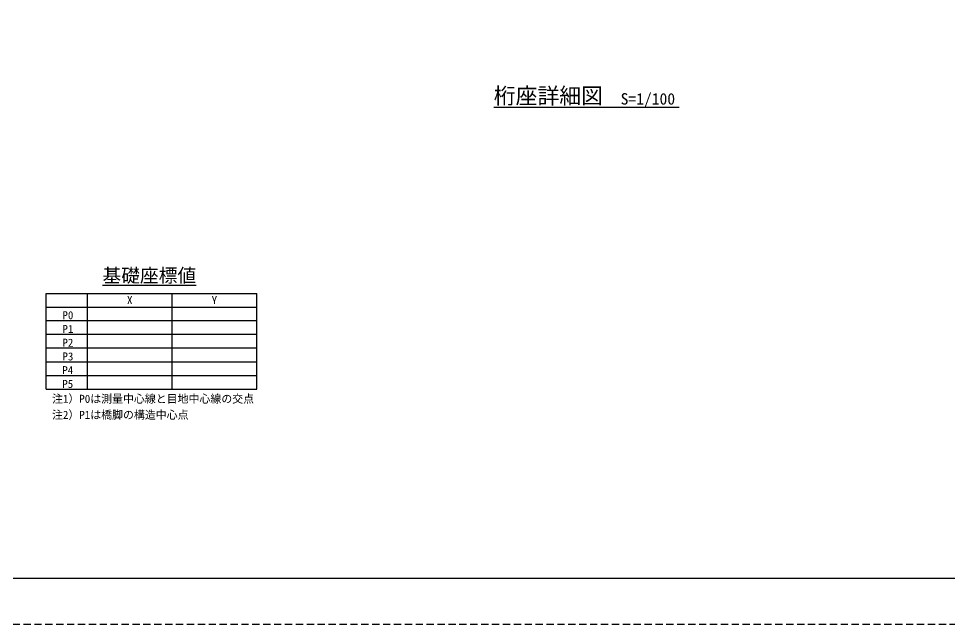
# Model space of a CAD drawing. Header units: millimetres. Extents: x -154198 to 210257, y -78304 to 147765.
# Drawn here: x 24516 to 65198, y 0 to 26459 of the extents above; entities that cross this region are included whole.
import ezdxf
from ezdxf.enums import TextEntityAlignment as Align

# ---------------------------------------------------------------- set-up
doc = ezdxf.new("R2010")
doc.units = ezdxf.units.MM
doc.header["$LTSCALE"] = 0.25
doc.linetypes.add('HIDDEN', pattern=[9.525, 6.35, -3.175])
doc.layers.get('Defpoints').update_dxf_attribs({"color": 171})
for name, color, linetype in [('D-MTR', 7, 'Continuous'), ('D-MTR-FRAM', 255, 'Continuous'), ('D-MTR-LINE', 7, 'Continuous'), ('D-MTR-TXT', 3, 'Continuous'), ('D-TTL-FRAM', 51, 'Continuous'), ('D-TTL-TXT', 7, 'Continuous')]:
    doc.layers.add(name, color=color, linetype=linetype)
doc.styles.add('MSゴシック_10', font='MS Gothic.ttf')

# ---------------------------------------------------------------- blocks, each defined once
blk = doc.blocks.new('waku')
at = {"layer": 'D-TTL-FRAM'}
blk.add_lwpolyline([(0, 0), (0, 277), (395.5, 277), (395.5, 0)], close=True, dxfattribs=at)
at = {"layer": 'Defpoints', "linetype": 'HIDDEN'}
blk.add_lwpolyline([(-15, 287), (405.5, 287), (405.5, -10), (-15, -10)], close=True, dxfattribs=at)

msp = doc.modelspace()

# ---------------------------------------------------------------- linework, layer by layer
at = {"layer": 'D-MTR-FRAM'}
for p, q in [((25722.7, 10272.3), (25722.7, 14452.3)), ((25722.7, 14452.3), (34922.7, 14452.3)), ((34922.7, 10272.3), (34922.7, 14452.3)), ((25722.7, 10272.3), (34922.7, 10272.3))]:
    msp.add_line(p, q, dxfattribs=at)
at = {"layer": 'D-MTR-LINE'}
for p, q in [((27522.7, 10272.3), (27522.7, 14452.3)), ((31222.7, 10272.3), (31222.7, 14452.3)), ((25722.7, 13852.3), (34922.7, 13852.3)), ((25722.7, 13272.3), (34922.7, 13272.3)), ((25722.7, 12672.3), (34922.7, 12672.3)), ((25722.7, 12072.3), (34922.7, 12072.3)), ((25722.7, 11472.3), (34922.7, 11472.3)), ((25722.7, 10872.3), (34922.7, 10872.3))]:
    msp.add_line(p, q, dxfattribs=at)

# ---------------------------------------------------------------- block references
at = {"layer": 'Defpoints', "xscale": 200, "yscale": 200, "zscale": 200}
msp.add_blockref('waku', (3000, 2000), dxfattribs=at)

# ---------------------------------------------------------------- texts
at = {"layer": 'D-MTR', "style": 'MSゴシック_10'}
msp.add_text('%%U基礎座標値', height=600, dxfattribs=at).set_placement((30229.8, 15252.1), align=Align.MIDDLE)
at = {"layer": 'D-MTR-TXT', "style": 'MSゴシック_10'}
for s, p in [('X', (29372.7, 14162.3)), ('Y', (33072.7, 14162.3))]:
    msp.add_text(s, height=350, dxfattribs=at).set_placement(p, align=Align.MIDDLE)
for s, p in [('P0', (26671.1, 13504.2)), ('P1', (26671.1, 12904.2)), ('P2', (26671.1, 12304.2)), ('P3', (26671.1, 11704.2)), ('P4', (26664.8, 11104.2)), ('P5', (26664.8, 10504.2))]:
    msp.add_text(s, height=350, dxfattribs=at).set_placement(p, align=Align.MIDDLE_CENTER)
at = {"layer": 'D-MTR-TXT', "ltscale": 2, "style": 'MSゴシック_10'}
for s, p in [('注1）P0は測量中心線と目地中心線の交点', (25977.1, 9572.5)), ('注2）P1は橋脚の構造中心点', (25977.1, 8872.5))]:
    msp.add_text(s, height=350, dxfattribs=at).set_placement(p, align=Align.BOTTOM_LEFT)
at = {"layer": 'D-TTL-TXT', "style": 'MSゴシック_10'}
msp.add_text('%%U桁座詳細図       ', height=700, dxfattribs=at).set_placement((49338.4, 22529.1), align=Align.BOTTOM_CENTER)
msp.add_text('S=1/100', height=500, dxfattribs=at).set_placement((50829, 22554.2), align=Align.BOTTOM_LEFT)

doc.saveas('drawing.dxf')
